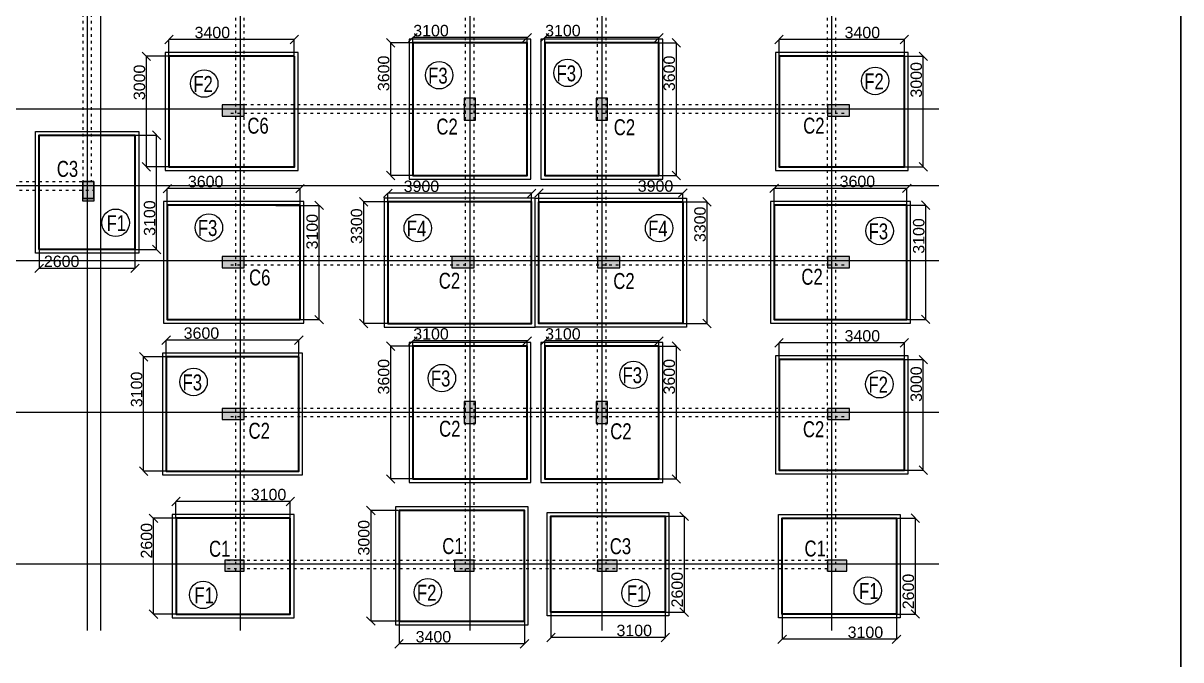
# Model space of a CAD drawing. Header units: inches. Extents: x 719368 to 9005052, y -3573818 to 446967.
# Drawn here: x 4516141 to 4547536, y -1799925 to -1782651 of the extents above; entities that cross this region are included whole.
import ezdxf

# ---------------------------------------------------------------- set-up
doc = ezdxf.new("R2010")
doc.units = ezdxf.units.IN
doc.header["$LTSCALE"] = 20
doc.header["$MEASUREMENT"] = 0
doc.header["$PDMODE"] = 3
doc.linetypes.add('ACAD_ISO03W100', pattern=[30, 12, -18])
doc.linetypes.add('CENTER', pattern=[2, 1.25, -0.25, 0.25, -0.25])
doc.layers.get('Defpoints').update_dxf_attribs({"lineweight": 25})
for name, color, linetype, lineweight in [('COL.FILL', 6, 'Continuous', 20), ('COLUMN', 2, 'Continuous', 25), ('DIM', 7, 'Continuous', 13), ('FOOTING', 73, 'Continuous', 30), ('FORMET', 4, 'Continuous', 25), ('GRID', 202, 'CENTER', 5), ('HACHE', 6, 'Continuous', 9), ('hatch', 6, 'Continuous', 0), ('HIDDEN', 181, 'ACAD_ISO03W100', 18), ('STAIR', 4, 'Continuous', 25), ('WALL', 1, 'Continuous', 18)]:
    doc.layers.add(name, color=color, linetype=linetype, lineweight=lineweight)
doc.styles.add('BOLD', font='arial.ttf')
doc.styles.add('DIM SUMBI', font='arial.ttf')
doc.dimstyles.new('PL1', dxfattribs={"dimtxt": 275, "dimasz": 230, "dimexe": 0.18, "dimexo": 12, "dimgap": 30, "dimtad": 1, "dimjust": 1, "dimdec": 0, "dimzin": 0, "dimdsep": 46, "dimtxsty": 'BOLD', "dimblk": 'OBLIQUE', "dimcen": 0.09, "dimclrd": 256, "dimclre": 256, "dimadec": 0, "dimazin": 0, "dimtfac": 1, "dimtdec": 0, "dimtofl": 0, "dimtmove": 0, "dimatfit": 3, "dimfxl": 0, "dimtolj": 1, "dimtzin": 0, "dimlwd": -1, "dimlwe": -1, "dimarcsym": 0})

# ---------------------------------------------------------------- blocks, each defined once
blk = doc.blocks.new('COLUMN 546')
at = {"layer": 'hatch'}
h = blk.add_hatch(color=0, dxfattribs=at)
h.dxf.hatch_style = 1
h.paths.add_polyline_path([(-0.035, 0), (0.265, 0), (0.265, 0.46), (-0.035, 0.46)])
at = {"layer": 'COLUMN'}
for p, q in [((0.265, 0.46), (-0.035, 0.46)), ((-0.035, 0.46), (-0.035, 0)), ((0.265, 0), (0.265, 0.46)), ((-0.035, 0), (0.265, 0))]:
    blk.add_line(p, q, dxfattribs=at)
blk = doc.blocks.new('_Oblique')
at = {"layer": 'STAIR', "color": 0, "lineweight": -2}
blk.add_line((-0.5, -0.5), (0.5, 0.5), dxfattribs=at)
blk = doc.blocks.new('*D391')
at = {"layer": 'Defpoints', "color": 0, "transparency": 16777216}
for p in [(4518805, -1785692), (4519760, -1785692), (4518856, -1788792)]:
    blk.add_point(p, dxfattribs=at)
at = {"layer": 'DIM', "transparency": 16777216}
for p, q in [((4518817, -1785692), (4519761, -1785692)), ((4519760, -1788792), (4519760, -1785692)), ((4518868, -1788792), (4519761, -1788792))]:
    blk.add_line(p, q, dxfattribs=at)
at = {"layer": 'DIM', "transparency": 16777216, "xscale": 230, "yscale": 230, "zscale": 230}
for p, rotation in [((4519760, -1785692), 90), ((4519760, -1788792), 270)]:
    blk.add_blockref('_Oblique', p, dxfattribs=dict(at, rotation=rotation))
at = {"layer": 'DIM', "color": 0, "transparency": 16777216, "insert": (4519572, -1787941), "char_height": 310, "attachment_point": 5, "rotation": 90, "style": 'BOLD'}
blk.add_mtext('\\A1;3100', dxfattribs=at)
blk = doc.blocks.new('*D392')
at = {"layer": 'Defpoints', "color": 0, "transparency": 16777216}
for p in [(4519174, -1788546), (4516574, -1788554), (4516574, -1789304)]:
    blk.add_point(p, dxfattribs=at)
at = {"layer": 'DIM', "transparency": 16777216}
for p, q in [((4516574, -1788566), (4516574, -1789304)), ((4519174, -1788558), (4519174, -1789304)), ((4519174, -1789304), (4516574, -1789304))]:
    blk.add_line(p, q, dxfattribs=at)
at = {"layer": 'DIM', "transparency": 16777216, "xscale": 230, "yscale": 230, "zscale": 230, "rotation": 180}
blk.add_blockref('_Oblique', (4516574, -1789304), dxfattribs=at)
at = {"layer": 'DIM', "transparency": 16777216, "xscale": 230, "yscale": 230, "zscale": 230}
blk.add_blockref('_Oblique', (4519174, -1789304), dxfattribs=at)
at = {"layer": 'DIM', "color": 0, "transparency": 16777216, "insert": (4517185, -1789115), "char_height": 310, "attachment_point": 5, "style": 'BOLD'}
blk.add_mtext('\\A1;2600', dxfattribs=at)
blk = doc.blocks.new('*D483')
at = {"layer": 'Defpoints', "color": 0, "transparency": 16777216}
for p in [(4536639, -1783095), (4536639, -1783549), (4540039, -1783549)]:
    blk.add_point(p, dxfattribs=at)
at = {"layer": 'DIM', "transparency": 16777216}
for p, q in [((4536639, -1783537), (4536639, -1783095)), ((4540039, -1783095), (4536639, -1783095)), ((4540039, -1783537), (4540039, -1783095))]:
    blk.add_line(p, q, dxfattribs=at)
at = {"layer": 'DIM', "transparency": 16777216, "xscale": 230, "yscale": 230, "zscale": 230, "rotation": 180}
blk.add_blockref('_Oblique', (4536639, -1783095), dxfattribs=at)
at = {"layer": 'DIM', "transparency": 16777216, "xscale": 230, "yscale": 230, "zscale": 230}
blk.add_blockref('_Oblique', (4540039, -1783095), dxfattribs=at)
at = {"layer": 'DIM', "color": 0, "transparency": 16777216, "insert": (4538898, -1782907), "char_height": 310, "attachment_point": 5, "style": 'BOLD'}
blk.add_mtext('\\A1;3400', dxfattribs=at)
blk = doc.blocks.new('*D484')
at = {"layer": 'Defpoints', "color": 0, "transparency": 16777216}
for p in [(4539801, -1783549), (4540551, -1783549), (4539793, -1786549)]:
    blk.add_point(p, dxfattribs=at)
at = {"layer": 'DIM', "transparency": 16777216}
for p, q in [((4539813, -1783549), (4540551, -1783549)), ((4540551, -1786549), (4540551, -1783549)), ((4539805, -1786549), (4540551, -1786549))]:
    blk.add_line(p, q, dxfattribs=at)
at = {"layer": 'DIM', "transparency": 16777216, "xscale": 230, "yscale": 230, "zscale": 230}
for p, rotation in [((4540551, -1783549), 90), ((4540551, -1786549), 270)]:
    blk.add_blockref('_Oblique', p, dxfattribs=dict(at, rotation=rotation))
at = {"layer": 'DIM', "color": 0, "transparency": 16777216, "insert": (4540362, -1784189), "char_height": 310, "attachment_point": 5, "rotation": 90, "style": 'BOLD'}
blk.add_mtext('\\A1;3000', dxfattribs=at)
blk = doc.blocks.new('*D485')
at = {"layer": 'Defpoints', "color": 0, "transparency": 16777216}
for p in [(4532806, -1783186), (4533107, -1786786), (4533853, -1786786)]:
    blk.add_point(p, dxfattribs=at)
at = {"layer": 'DIM', "transparency": 16777216}
for p, q in [((4532818, -1783186), (4533853, -1783186)), ((4533853, -1783186), (4533853, -1786786)), ((4533119, -1786786), (4533853, -1786786))]:
    blk.add_line(p, q, dxfattribs=at)
at = {"layer": 'DIM', "transparency": 16777216, "xscale": 230, "yscale": 230, "zscale": 230}
for p, rotation in [((4533853, -1783186), 90), ((4533853, -1786786), 270)]:
    blk.add_blockref('_Oblique', p, dxfattribs=dict(at, rotation=rotation))
at = {"layer": 'DIM', "color": 0, "transparency": 16777216, "insert": (4533664, -1784014), "char_height": 310, "attachment_point": 5, "rotation": 90, "style": 'BOLD'}
blk.add_mtext('\\A1;3600', dxfattribs=at)
blk = doc.blocks.new('*D486')
at = {"layer": 'Defpoints', "color": 0, "transparency": 16777216}
for p in [(4530284, -1783043), (4530284, -1783424), (4533384, -1783432)]:
    blk.add_point(p, dxfattribs=at)
at = {"layer": 'DIM', "transparency": 16777216}
for p, q in [((4530284, -1783412), (4530284, -1783043)), ((4533384, -1783043), (4530284, -1783043)), ((4533384, -1783420), (4533384, -1783043))]:
    blk.add_line(p, q, dxfattribs=at)
at = {"layer": 'DIM', "transparency": 16777216, "xscale": 230, "yscale": 230, "zscale": 230, "rotation": 180}
blk.add_blockref('_Oblique', (4530284, -1783043), dxfattribs=at)
at = {"layer": 'DIM', "transparency": 16777216, "xscale": 230, "yscale": 230, "zscale": 230}
blk.add_blockref('_Oblique', (4533384, -1783043), dxfattribs=at)
at = {"layer": 'DIM', "color": 0, "transparency": 16777216, "insert": (4530778, -1782855), "char_height": 310, "attachment_point": 5, "style": 'BOLD'}
blk.add_mtext('\\A1;3100', dxfattribs=at)
blk = doc.blocks.new('*D487')
at = {"layer": 'Defpoints', "color": 0, "transparency": 16777216}
for p in [(4526709, -1783186), (4526107, -1786786), (4526709, -1786786)]:
    blk.add_point(p, dxfattribs=at)
at = {"layer": 'DIM', "transparency": 16777216}
for p, q in [((4526697, -1783186), (4526107, -1783186)), ((4526107, -1783186), (4526107, -1786786)), ((4526697, -1786786), (4526107, -1786786))]:
    blk.add_line(p, q, dxfattribs=at)
at = {"layer": 'DIM', "transparency": 16777216, "xscale": 230, "yscale": 230, "zscale": 230}
for p, rotation in [((4526107, -1783186), 90), ((4526107, -1786786), 270)]:
    blk.add_blockref('_Oblique', p, dxfattribs=dict(at, rotation=rotation))
at = {"layer": 'DIM', "color": 0, "transparency": 16777216, "insert": (4525919, -1784014), "char_height": 310, "attachment_point": 5, "rotation": 90, "style": 'BOLD'}
blk.add_mtext('\\A1;3600', dxfattribs=at)
blk = doc.blocks.new('*D488')
at = {"layer": 'Defpoints', "color": 0, "transparency": 16777216}
for p in [(4526709, -1783043), (4526709, -1783424), (4529809, -1783432)]:
    blk.add_point(p, dxfattribs=at)
at = {"layer": 'DIM', "transparency": 16777216}
for p, q in [((4526709, -1783412), (4526709, -1783043)), ((4529809, -1783043), (4526709, -1783043)), ((4529809, -1783420), (4529809, -1783043))]:
    blk.add_line(p, q, dxfattribs=at)
at = {"layer": 'DIM', "transparency": 16777216, "xscale": 230, "yscale": 230, "zscale": 230, "rotation": 180}
blk.add_blockref('_Oblique', (4526709, -1783043), dxfattribs=at)
at = {"layer": 'DIM', "transparency": 16777216, "xscale": 230, "yscale": 230, "zscale": 230}
blk.add_blockref('_Oblique', (4529809, -1783043), dxfattribs=at)
at = {"layer": 'DIM', "color": 0, "transparency": 16777216, "insert": (4527202, -1782855), "char_height": 310, "attachment_point": 5, "style": 'BOLD'}
blk.add_mtext('\\A1;3100', dxfattribs=at)
blk = doc.blocks.new('*D489')
at = {"layer": 'Defpoints', "color": 0, "transparency": 16777216}
for p in [(4520095, -1783095), (4520095, -1783549), (4523495, -1783549)]:
    blk.add_point(p, dxfattribs=at)
at = {"layer": 'DIM', "transparency": 16777216}
for p, q in [((4520095, -1783537), (4520095, -1783095)), ((4523495, -1783095), (4520095, -1783095)), ((4523495, -1783537), (4523495, -1783095))]:
    blk.add_line(p, q, dxfattribs=at)
at = {"layer": 'DIM', "transparency": 16777216, "xscale": 230, "yscale": 230, "zscale": 230, "rotation": 180}
blk.add_blockref('_Oblique', (4520095, -1783095), dxfattribs=at)
at = {"layer": 'DIM', "transparency": 16777216, "xscale": 230, "yscale": 230, "zscale": 230}
blk.add_blockref('_Oblique', (4523495, -1783095), dxfattribs=at)
at = {"layer": 'DIM', "color": 0, "transparency": 16777216, "insert": (4521271, -1782907), "char_height": 310, "attachment_point": 5, "style": 'BOLD'}
blk.add_mtext('\\A1;3400', dxfattribs=at)
blk = doc.blocks.new('*D490')
at = {"layer": 'Defpoints', "color": 0, "transparency": 16777216}
for p in [(4519483, -1783549), (4520896, -1783549), (4520510, -1786549)]:
    blk.add_point(p, dxfattribs=at)
at = {"layer": 'DIM', "transparency": 16777216}
for p, q in [((4520884, -1783549), (4519483, -1783549)), ((4519483, -1786549), (4519483, -1783549)), ((4520498, -1786549), (4519483, -1786549))]:
    blk.add_line(p, q, dxfattribs=at)
at = {"layer": 'DIM', "transparency": 16777216, "xscale": 230, "yscale": 230, "zscale": 230}
for p, rotation in [((4519483, -1783549), 90), ((4519483, -1786549), 270)]:
    blk.add_blockref('_Oblique', p, dxfattribs=dict(at, rotation=rotation))
at = {"layer": 'DIM', "color": 0, "transparency": 16777216, "insert": (4519295, -1784259), "char_height": 310, "attachment_point": 5, "rotation": 90, "style": 'BOLD'}
blk.add_mtext('\\A1;3000', dxfattribs=at)
blk = doc.blocks.new('*D491')
at = {"layer": 'Defpoints', "color": 0, "transparency": 16777216}
for p in [(4536506, -1787134), (4536506, -1787588), (4540106, -1787588)]:
    blk.add_point(p, dxfattribs=at)
at = {"layer": 'DIM', "transparency": 16777216}
for p, q in [((4536506, -1787576), (4536506, -1787134)), ((4540106, -1787134), (4536506, -1787134)), ((4540106, -1787576), (4540106, -1787134))]:
    blk.add_line(p, q, dxfattribs=at)
at = {"layer": 'DIM', "transparency": 16777216, "xscale": 230, "yscale": 230, "zscale": 230, "rotation": 180}
blk.add_blockref('_Oblique', (4536506, -1787134), dxfattribs=at)
at = {"layer": 'DIM', "transparency": 16777216, "xscale": 230, "yscale": 230, "zscale": 230}
blk.add_blockref('_Oblique', (4540106, -1787134), dxfattribs=at)
at = {"layer": 'DIM', "color": 0, "transparency": 16777216, "insert": (4538764, -1786946), "char_height": 310, "attachment_point": 5, "style": 'BOLD'}
blk.add_mtext('\\A1;3600', dxfattribs=at)
blk = doc.blocks.new('*D492')
at = {"layer": 'Defpoints', "color": 0, "transparency": 16777216}
for p in [(4539868, -1787588), (4540617, -1787588), (4539860, -1790688)]:
    blk.add_point(p, dxfattribs=at)
at = {"layer": 'DIM', "transparency": 16777216}
for p, q in [((4539880, -1787588), (4540617, -1787588)), ((4540617, -1790688), (4540617, -1787588)), ((4539872, -1790688), (4540617, -1790688))]:
    blk.add_line(p, q, dxfattribs=at)
at = {"layer": 'DIM', "transparency": 16777216, "xscale": 230, "yscale": 230, "zscale": 230}
for p, rotation in [((4540617, -1787588), 90), ((4540617, -1790688), 270)]:
    blk.add_blockref('_Oblique', p, dxfattribs=dict(at, rotation=rotation))
at = {"layer": 'DIM', "color": 0, "transparency": 16777216, "insert": (4540429, -1788425), "char_height": 310, "attachment_point": 5, "rotation": 90, "style": 'BOLD'}
blk.add_mtext('\\A1;3100', dxfattribs=at)
blk = doc.blocks.new('*D493')
at = {"layer": 'Defpoints', "color": 0, "transparency": 16777216}
for p in [(4534029, -1787260), (4530129, -1787745), (4534029, -1787738)]:
    blk.add_point(p, dxfattribs=at)
at = {"layer": 'DIM', "transparency": 16777216}
for p, q in [((4530129, -1787733), (4530129, -1787260)), ((4530129, -1787260), (4534029, -1787260)), ((4534029, -1787726), (4534029, -1787260))]:
    blk.add_line(p, q, dxfattribs=at)
at = {"layer": 'DIM', "transparency": 16777216, "xscale": 230, "yscale": 230, "zscale": 230, "rotation": 180}
blk.add_blockref('_Oblique', (4530129, -1787260), dxfattribs=at)
at = {"layer": 'DIM', "transparency": 16777216, "xscale": 230, "yscale": 230, "zscale": 230}
blk.add_blockref('_Oblique', (4534029, -1787260), dxfattribs=at)
at = {"layer": 'DIM', "color": 0, "transparency": 16777216, "insert": (4533290, -1787072), "char_height": 310, "attachment_point": 5, "style": 'BOLD'}
blk.add_mtext('\\A1;3900', dxfattribs=at)
blk = doc.blocks.new('*D494')
at = {"layer": 'Defpoints', "color": 0, "transparency": 16777216}
for p in [(4533936, -1787499), (4534686, -1787499), (4533802, -1790799)]:
    blk.add_point(p, dxfattribs=at)
at = {"layer": 'DIM', "transparency": 16777216}
for p, q in [((4533948, -1787499), (4534686, -1787499)), ((4534686, -1790799), (4534686, -1787499)), ((4533814, -1790799), (4534686, -1790799))]:
    blk.add_line(p, q, dxfattribs=at)
at = {"layer": 'DIM', "transparency": 16777216, "xscale": 230, "yscale": 230, "zscale": 230}
for p, rotation in [((4534686, -1787499), 90), ((4534686, -1790799), 270)]:
    blk.add_blockref('_Oblique', p, dxfattribs=dict(at, rotation=rotation))
at = {"layer": 'DIM', "color": 0, "transparency": 16777216, "insert": (4534498, -1788110), "char_height": 310, "attachment_point": 5, "rotation": 90, "style": 'BOLD'}
blk.add_mtext('\\A1;3300', dxfattribs=at)
blk = doc.blocks.new('*D495')
at = {"layer": 'Defpoints', "color": 0, "transparency": 16777216}
for p in [(4526029, -1787499), (4525373, -1790799), (4526029, -1790799)]:
    blk.add_point(p, dxfattribs=at)
at = {"layer": 'DIM', "transparency": 16777216}
for p, q in [((4526017, -1787499), (4525373, -1787499)), ((4525373, -1787499), (4525373, -1790799)), ((4526017, -1790799), (4525373, -1790799))]:
    blk.add_line(p, q, dxfattribs=at)
at = {"layer": 'DIM', "transparency": 16777216, "xscale": 230, "yscale": 230, "zscale": 230}
for p, rotation in [((4525373, -1787499), 90), ((4525373, -1790799), 270)]:
    blk.add_blockref('_Oblique', p, dxfattribs=dict(at, rotation=rotation))
at = {"layer": 'DIM', "color": 0, "transparency": 16777216, "insert": (4525185, -1788159), "char_height": 310, "attachment_point": 5, "rotation": 90, "style": 'BOLD'}
blk.add_mtext('\\A1;3300', dxfattribs=at)
blk = doc.blocks.new('*D496')
at = {"layer": 'Defpoints', "color": 0, "transparency": 16777216}
for p in [(4526029, -1787267), (4526029, -1787738), (4529929, -1787745)]:
    blk.add_point(p, dxfattribs=at)
at = {"layer": 'DIM', "transparency": 16777216}
for p, q in [((4526029, -1787726), (4526029, -1787267)), ((4529929, -1787267), (4526029, -1787267)), ((4529929, -1787733), (4529929, -1787267))]:
    blk.add_line(p, q, dxfattribs=at)
at = {"layer": 'DIM', "transparency": 16777216, "xscale": 230, "yscale": 230, "zscale": 230, "rotation": 180}
blk.add_blockref('_Oblique', (4526029, -1787267), dxfattribs=at)
at = {"layer": 'DIM', "transparency": 16777216, "xscale": 230, "yscale": 230, "zscale": 230}
blk.add_blockref('_Oblique', (4529929, -1787267), dxfattribs=at)
at = {"layer": 'DIM', "color": 0, "transparency": 16777216, "insert": (4526942, -1787079), "char_height": 310, "attachment_point": 5, "style": 'BOLD'}
blk.add_mtext('\\A1;3900', dxfattribs=at)
blk = doc.blocks.new('*D497')
at = {"layer": 'Defpoints', "color": 0, "transparency": 16777216}
for p in [(4520050, -1787140), (4520050, -1787594), (4523650, -1787594)]:
    blk.add_point(p, dxfattribs=at)
at = {"layer": 'DIM', "transparency": 16777216}
for p, q in [((4520050, -1787582), (4520050, -1787139)), ((4523650, -1787140), (4520050, -1787140)), ((4523650, -1787582), (4523650, -1787139))]:
    blk.add_line(p, q, dxfattribs=at)
at = {"layer": 'DIM', "transparency": 16777216, "xscale": 230, "yscale": 230, "zscale": 230, "rotation": 180}
blk.add_blockref('_Oblique', (4520050, -1787140), dxfattribs=at)
at = {"layer": 'DIM', "transparency": 16777216, "xscale": 230, "yscale": 230, "zscale": 230}
blk.add_blockref('_Oblique', (4523650, -1787140), dxfattribs=at)
at = {"layer": 'DIM', "color": 0, "transparency": 16777216, "insert": (4521090, -1786951), "char_height": 310, "attachment_point": 5, "style": 'BOLD'}
blk.add_mtext('\\A1;3600', dxfattribs=at)
blk = doc.blocks.new('*D498')
at = {"layer": 'Defpoints', "color": 0, "transparency": 16777216}
for p in [(4522982, -1787594), (4524168, -1787594), (4523069, -1790694)]:
    blk.add_point(p, dxfattribs=at)
at = {"layer": 'DIM', "transparency": 16777216}
for p, q in [((4522994, -1787594), (4524169, -1787594)), ((4524168, -1790694), (4524168, -1787594)), ((4523081, -1790694), (4524169, -1790694))]:
    blk.add_line(p, q, dxfattribs=at)
at = {"layer": 'DIM', "transparency": 16777216, "xscale": 230, "yscale": 230, "zscale": 230}
for p, rotation in [((4524168, -1787594), 90), ((4524168, -1790694), 270)]:
    blk.add_blockref('_Oblique', p, dxfattribs=dict(at, rotation=rotation))
at = {"layer": 'DIM', "color": 0, "transparency": 16777216, "insert": (4523980, -1788309), "char_height": 310, "attachment_point": 5, "rotation": 90, "style": 'BOLD'}
blk.add_mtext('\\A1;3100', dxfattribs=at)
blk = doc.blocks.new('*D499')
at = {"layer": 'Defpoints', "color": 0, "transparency": 16777216}
for p in [(4536639, -1791325), (4536639, -1791779), (4540039, -1791779)]:
    blk.add_point(p, dxfattribs=at)
at = {"layer": 'DIM', "transparency": 16777216}
for p, q in [((4536639, -1791767), (4536639, -1791325)), ((4540039, -1791325), (4536639, -1791325)), ((4540039, -1791767), (4540039, -1791325))]:
    blk.add_line(p, q, dxfattribs=at)
at = {"layer": 'DIM', "transparency": 16777216, "xscale": 230, "yscale": 230, "zscale": 230, "rotation": 180}
blk.add_blockref('_Oblique', (4536639, -1791325), dxfattribs=at)
at = {"layer": 'DIM', "transparency": 16777216, "xscale": 230, "yscale": 230, "zscale": 230}
blk.add_blockref('_Oblique', (4540039, -1791325), dxfattribs=at)
at = {"layer": 'DIM', "color": 0, "transparency": 16777216, "insert": (4538898, -1791137), "char_height": 310, "attachment_point": 5, "style": 'BOLD'}
blk.add_mtext('\\A1;3400', dxfattribs=at)
blk = doc.blocks.new('*D500')
at = {"layer": 'Defpoints', "color": 0, "transparency": 16777216}
for p in [(4539801, -1791779), (4540551, -1791779), (4539793, -1794779)]:
    blk.add_point(p, dxfattribs=at)
at = {"layer": 'DIM', "transparency": 16777216}
for p, q in [((4539813, -1791779), (4540551, -1791779)), ((4540551, -1794779), (4540551, -1791779)), ((4539805, -1794779), (4540551, -1794779))]:
    blk.add_line(p, q, dxfattribs=at)
at = {"layer": 'DIM', "transparency": 16777216, "xscale": 230, "yscale": 230, "zscale": 230}
for p, rotation in [((4540551, -1791779), 90), ((4540551, -1794779), 270)]:
    blk.add_blockref('_Oblique', p, dxfattribs=dict(at, rotation=rotation))
at = {"layer": 'DIM', "color": 0, "transparency": 16777216, "insert": (4540362, -1792444), "char_height": 310, "attachment_point": 5, "rotation": 90, "style": 'BOLD'}
blk.add_mtext('\\A1;3000', dxfattribs=at)
blk = doc.blocks.new('*D501')
at = {"layer": 'Defpoints', "color": 0, "transparency": 16777216}
for p in [(4532806, -1791416), (4533107, -1795016), (4533853, -1795016)]:
    blk.add_point(p, dxfattribs=at)
at = {"layer": 'DIM', "transparency": 16777216}
for p, q in [((4532818, -1791416), (4533853, -1791416)), ((4533853, -1791416), (4533853, -1795016)), ((4533119, -1795016), (4533853, -1795016))]:
    blk.add_line(p, q, dxfattribs=at)
at = {"layer": 'DIM', "transparency": 16777216, "xscale": 230, "yscale": 230, "zscale": 230}
for p, rotation in [((4533853, -1791416), 90), ((4533853, -1795016), 270)]:
    blk.add_blockref('_Oblique', p, dxfattribs=dict(at, rotation=rotation))
at = {"layer": 'DIM', "color": 0, "transparency": 16777216, "insert": (4533664, -1792244), "char_height": 310, "attachment_point": 5, "rotation": 90, "style": 'BOLD'}
blk.add_mtext('\\A1;3600', dxfattribs=at)
blk = doc.blocks.new('*D502')
at = {"layer": 'Defpoints', "color": 0, "transparency": 16777216}
for p in [(4530284, -1791273), (4530284, -1791654), (4533384, -1791662)]:
    blk.add_point(p, dxfattribs=at)
at = {"layer": 'DIM', "transparency": 16777216}
for p, q in [((4530284, -1791642), (4530284, -1791273)), ((4533384, -1791273), (4530284, -1791273)), ((4533384, -1791650), (4533384, -1791273))]:
    blk.add_line(p, q, dxfattribs=at)
at = {"layer": 'DIM', "transparency": 16777216, "xscale": 230, "yscale": 230, "zscale": 230, "rotation": 180}
blk.add_blockref('_Oblique', (4530284, -1791273), dxfattribs=at)
at = {"layer": 'DIM', "transparency": 16777216, "xscale": 230, "yscale": 230, "zscale": 230}
blk.add_blockref('_Oblique', (4533384, -1791273), dxfattribs=at)
at = {"layer": 'DIM', "color": 0, "transparency": 16777216, "insert": (4530778, -1791085), "char_height": 310, "attachment_point": 5, "style": 'BOLD'}
blk.add_mtext('\\A1;3100', dxfattribs=at)
blk = doc.blocks.new('*D503')
at = {"layer": 'Defpoints', "color": 0, "transparency": 16777216}
for p in [(4526709, -1791416), (4526107, -1795016), (4526709, -1795016)]:
    blk.add_point(p, dxfattribs=at)
at = {"layer": 'DIM', "transparency": 16777216}
for p, q in [((4526697, -1791416), (4526107, -1791416)), ((4526107, -1791416), (4526107, -1795016)), ((4526697, -1795016), (4526107, -1795016))]:
    blk.add_line(p, q, dxfattribs=at)
at = {"layer": 'DIM', "transparency": 16777216, "xscale": 230, "yscale": 230, "zscale": 230}
for p, rotation in [((4526107, -1791416), 90), ((4526107, -1795016), 270)]:
    blk.add_blockref('_Oblique', p, dxfattribs=dict(at, rotation=rotation))
at = {"layer": 'DIM', "color": 0, "transparency": 16777216, "insert": (4525919, -1792244), "char_height": 310, "attachment_point": 5, "rotation": 90, "style": 'BOLD'}
blk.add_mtext('\\A1;3600', dxfattribs=at)
blk = doc.blocks.new('*D504')
at = {"layer": 'Defpoints', "color": 0, "transparency": 16777216}
for p in [(4526709, -1791273), (4526709, -1791654), (4529809, -1791662)]:
    blk.add_point(p, dxfattribs=at)
at = {"layer": 'DIM', "transparency": 16777216}
for p, q in [((4526709, -1791642), (4526709, -1791273)), ((4529809, -1791273), (4526709, -1791273)), ((4529809, -1791650), (4529809, -1791273))]:
    blk.add_line(p, q, dxfattribs=at)
at = {"layer": 'DIM', "transparency": 16777216, "xscale": 230, "yscale": 230, "zscale": 230, "rotation": 180}
blk.add_blockref('_Oblique', (4526709, -1791273), dxfattribs=at)
at = {"layer": 'DIM', "transparency": 16777216, "xscale": 230, "yscale": 230, "zscale": 230}
blk.add_blockref('_Oblique', (4529809, -1791273), dxfattribs=at)
at = {"layer": 'DIM', "color": 0, "transparency": 16777216, "insert": (4527202, -1791085), "char_height": 310, "attachment_point": 5, "style": 'BOLD'}
blk.add_mtext('\\A1;3100', dxfattribs=at)
blk = doc.blocks.new('*D553')
at = {"layer": 'Defpoints', "color": 0, "transparency": 16777216}
for p in [(4520018, -1791251), (4520018, -1791705), (4523618, -1791705)]:
    blk.add_point(p, dxfattribs=at)
at = {"layer": 'DIM', "transparency": 16777216}
for p, q in [((4520018, -1791693), (4520018, -1791250)), ((4523618, -1791251), (4520018, -1791251)), ((4523618, -1791693), (4523618, -1791250))]:
    blk.add_line(p, q, dxfattribs=at)
at = {"layer": 'DIM', "transparency": 16777216, "xscale": 230, "yscale": 230, "zscale": 230, "rotation": 180}
blk.add_blockref('_Oblique', (4520018, -1791251), dxfattribs=at)
at = {"layer": 'DIM', "transparency": 16777216, "xscale": 230, "yscale": 230, "zscale": 230}
blk.add_blockref('_Oblique', (4523618, -1791251), dxfattribs=at)
at = {"layer": 'DIM', "color": 0, "transparency": 16777216, "insert": (4520976, -1791062), "char_height": 310, "attachment_point": 5, "style": 'BOLD'}
blk.add_mtext('\\A1;3600', dxfattribs=at)
blk = doc.blocks.new('*D554')
at = {"layer": 'Defpoints', "color": 0, "transparency": 16777216}
for p in [(4519408, -1791705), (4520492, -1791705), (4520312, -1794805)]:
    blk.add_point(p, dxfattribs=at)
at = {"layer": 'DIM', "transparency": 16777216}
for p, q in [((4520480, -1791705), (4519408, -1791705)), ((4519408, -1794805), (4519408, -1791705)), ((4520300, -1794805), (4519408, -1794805))]:
    blk.add_line(p, q, dxfattribs=at)
at = {"layer": 'DIM', "transparency": 16777216, "xscale": 230, "yscale": 230, "zscale": 230}
for p, rotation in [((4519408, -1791705), 90), ((4519408, -1794805), 270)]:
    blk.add_blockref('_Oblique', p, dxfattribs=dict(at, rotation=rotation))
at = {"layer": 'DIM', "color": 0, "transparency": 16777216, "insert": (4519220, -1792588), "char_height": 310, "attachment_point": 5, "rotation": 90, "style": 'BOLD'}
blk.add_mtext('\\A1;3100', dxfattribs=at)
blk = doc.blocks.new('*D555')
at = {"layer": 'Defpoints', "color": 0, "transparency": 16777216}
for p in [(4536724, -1798681), (4539824, -1798681), (4536724, -1799367)]:
    blk.add_point(p, dxfattribs=at)
at = {"layer": 'DIM', "transparency": 16777216}
for p, q in [((4536724, -1798693), (4536724, -1799367)), ((4539824, -1798693), (4539824, -1799367)), ((4539824, -1799367), (4536724, -1799367))]:
    blk.add_line(p, q, dxfattribs=at)
at = {"layer": 'DIM', "transparency": 16777216, "xscale": 230, "yscale": 230, "zscale": 230, "rotation": 180}
blk.add_blockref('_Oblique', (4536724, -1799367), dxfattribs=at)
at = {"layer": 'DIM', "transparency": 16777216, "xscale": 230, "yscale": 230, "zscale": 230}
blk.add_blockref('_Oblique', (4539824, -1799367), dxfattribs=at)
at = {"layer": 'DIM', "color": 0, "transparency": 16777216, "insert": (4538982, -1799179), "char_height": 310, "attachment_point": 5, "style": 'BOLD'}
blk.add_mtext('\\A1;3100', dxfattribs=at)
blk = doc.blocks.new('*D556')
at = {"layer": 'Defpoints', "color": 0, "transparency": 16777216}
for p in [(4539578, -1796081), (4539585, -1798681), (4540335, -1798681)]:
    blk.add_point(p, dxfattribs=at)
at = {"layer": 'DIM', "transparency": 16777216}
for p, q in [((4539590, -1796081), (4540335, -1796081)), ((4540335, -1796081), (4540335, -1798681)), ((4539597, -1798681), (4540335, -1798681))]:
    blk.add_line(p, q, dxfattribs=at)
at = {"layer": 'DIM', "transparency": 16777216, "xscale": 230, "yscale": 230, "zscale": 230}
for p, rotation in [((4540335, -1796081), 90), ((4540335, -1798681), 270)]:
    blk.add_blockref('_Oblique', p, dxfattribs=dict(at, rotation=rotation))
at = {"layer": 'DIM', "color": 0, "transparency": 16777216, "insert": (4540147, -1798071), "char_height": 310, "attachment_point": 5, "rotation": 90, "style": 'BOLD'}
blk.add_mtext('\\A1;2600', dxfattribs=at)
blk = doc.blocks.new('*D557')
at = {"layer": 'Defpoints', "color": 0, "transparency": 16777216}
for p in [(4530455, -1798631), (4533555, -1798631), (4530455, -1799317)]:
    blk.add_point(p, dxfattribs=at)
at = {"layer": 'DIM', "transparency": 16777216}
for p, q in [((4530455, -1798643), (4530455, -1799317)), ((4533555, -1798643), (4533555, -1799317)), ((4533555, -1799317), (4530455, -1799317))]:
    blk.add_line(p, q, dxfattribs=at)
at = {"layer": 'DIM', "transparency": 16777216, "xscale": 230, "yscale": 230, "zscale": 230, "rotation": 180}
blk.add_blockref('_Oblique', (4530455, -1799317), dxfattribs=at)
at = {"layer": 'DIM', "transparency": 16777216, "xscale": 230, "yscale": 230, "zscale": 230}
blk.add_blockref('_Oblique', (4533555, -1799317), dxfattribs=at)
at = {"layer": 'DIM', "color": 0, "transparency": 16777216, "insert": (4532713, -1799129), "char_height": 310, "attachment_point": 5, "style": 'BOLD'}
blk.add_mtext('\\A1;3100', dxfattribs=at)
blk = doc.blocks.new('*D558')
at = {"layer": 'Defpoints', "color": 0, "transparency": 16777216}
for p in [(4533309, -1796031), (4533317, -1798631), (4534067, -1798631)]:
    blk.add_point(p, dxfattribs=at)
at = {"layer": 'DIM', "transparency": 16777216}
for p, q in [((4533321, -1796031), (4534067, -1796031)), ((4534067, -1796031), (4534067, -1798631)), ((4533329, -1798631), (4534067, -1798631))]:
    blk.add_line(p, q, dxfattribs=at)
at = {"layer": 'DIM', "transparency": 16777216, "xscale": 230, "yscale": 230, "zscale": 230}
for p, rotation in [((4534067, -1796031), 90), ((4534067, -1798631), 270)]:
    blk.add_blockref('_Oblique', p, dxfattribs=dict(at, rotation=rotation))
at = {"layer": 'DIM', "color": 0, "transparency": 16777216, "insert": (4533878, -1798021), "char_height": 310, "attachment_point": 5, "rotation": 90, "style": 'BOLD'}
blk.add_mtext('\\A1;2600', dxfattribs=at)
blk = doc.blocks.new('*D559')
at = {"layer": 'Defpoints', "color": 0, "transparency": 16777216}
for p in [(4520286, -1795630), (4520286, -1796084), (4523386, -1796084)]:
    blk.add_point(p, dxfattribs=at)
at = {"layer": 'DIM', "transparency": 16777216}
for p, q in [((4520286, -1796072), (4520286, -1795630)), ((4523386, -1795630), (4520286, -1795630)), ((4523386, -1796072), (4523386, -1795630))]:
    blk.add_line(p, q, dxfattribs=at)
at = {"layer": 'DIM', "transparency": 16777216, "xscale": 230, "yscale": 230, "zscale": 230, "rotation": 180}
blk.add_blockref('_Oblique', (4520286, -1795630), dxfattribs=at)
at = {"layer": 'DIM', "transparency": 16777216, "xscale": 230, "yscale": 230, "zscale": 230}
blk.add_blockref('_Oblique', (4523386, -1795630), dxfattribs=at)
at = {"layer": 'DIM', "color": 0, "transparency": 16777216, "insert": (4522796, -1795442), "char_height": 310, "attachment_point": 5, "style": 'BOLD'}
blk.add_mtext('\\A1;3100', dxfattribs=at)
blk = doc.blocks.new('*D560')
at = {"layer": 'Defpoints', "color": 0, "transparency": 16777216}
for p in [(4519677, -1796084), (4520761, -1796084), (4520580, -1798684)]:
    blk.add_point(p, dxfattribs=at)
at = {"layer": 'DIM', "transparency": 16777216}
for p, q in [((4520749, -1796084), (4519677, -1796084)), ((4519677, -1798684), (4519677, -1796084)), ((4520568, -1798684), (4519677, -1798684))]:
    blk.add_line(p, q, dxfattribs=at)
at = {"layer": 'DIM', "transparency": 16777216, "xscale": 230, "yscale": 230, "zscale": 230}
for p, rotation in [((4519677, -1796084), 90), ((4519677, -1798684), 270)]:
    blk.add_blockref('_Oblique', p, dxfattribs=dict(at, rotation=rotation))
at = {"layer": 'DIM', "color": 0, "transparency": 16777216, "insert": (4519489, -1796695), "char_height": 310, "attachment_point": 5, "rotation": 90, "style": 'BOLD'}
blk.add_mtext('\\A1;2600', dxfattribs=at)
blk = doc.blocks.new('*D561')
at = {"layer": 'Defpoints', "color": 0, "transparency": 16777216}
for p in [(4526335, -1795872), (4525568, -1798872), (4526335, -1798872)]:
    blk.add_point(p, dxfattribs=at)
at = {"layer": 'DIM', "transparency": 16777216}
for p, q in [((4526323, -1795872), (4525568, -1795872)), ((4525568, -1795872), (4525568, -1798872)), ((4526323, -1798872), (4525568, -1798872))]:
    blk.add_line(p, q, dxfattribs=at)
at = {"layer": 'DIM', "transparency": 16777216, "xscale": 230, "yscale": 230, "zscale": 230}
for p, rotation in [((4525568, -1795872), 90), ((4525568, -1798872), 270)]:
    blk.add_blockref('_Oblique', p, dxfattribs=dict(at, rotation=rotation))
at = {"layer": 'DIM', "color": 0, "transparency": 16777216, "insert": (4525380, -1796613), "char_height": 310, "attachment_point": 5, "rotation": 90, "style": 'BOLD'}
blk.add_mtext('\\A1;3000', dxfattribs=at)
blk = doc.blocks.new('*D562')
at = {"layer": 'Defpoints', "color": 0, "transparency": 16777216}
for p in [(4526335, -1798522), (4529735, -1798317), (4526335, -1799489)]:
    blk.add_point(p, dxfattribs=at)
at = {"layer": 'DIM', "transparency": 16777216}
for p, q in [((4526335, -1798534), (4526335, -1799489)), ((4529735, -1798329), (4529735, -1799489)), ((4529735, -1799489), (4526335, -1799489))]:
    blk.add_line(p, q, dxfattribs=at)
at = {"layer": 'DIM', "transparency": 16777216, "xscale": 230, "yscale": 230, "zscale": 230, "rotation": 180}
blk.add_blockref('_Oblique', (4526335, -1799489), dxfattribs=at)
at = {"layer": 'DIM', "transparency": 16777216, "xscale": 230, "yscale": 230, "zscale": 230}
blk.add_blockref('_Oblique', (4529735, -1799489), dxfattribs=at)
at = {"layer": 'DIM', "color": 0, "transparency": 16777216, "insert": (4527267, -1799300), "char_height": 310, "attachment_point": 5, "style": 'BOLD'}
blk.add_mtext('\\A1;3400', dxfattribs=at)

msp = doc.modelspace()

# ---------------------------------------------------------------- hatches: boundary and pattern name
at = {"layer": 'COL.FILL'}
for points in [[(4528404.2, -1785286.1), (4528104.2, -1785286.1), (4528104.2, -1784686.1), (4528404.2, -1784686.1)], [(4531984.2, -1785286.1), (4531684.2, -1785286.1), (4531684.2, -1784686.1), (4531984.2, -1784686.1)], [(4522139.2, -1784871.1), (4522139.2, -1785171.1), (4521539.2, -1785171.1), (4521539.2, -1784871.1)], [(4538549.2, -1784871.1), (4538549.2, -1785171.1), (4537949.2, -1785171.1), (4537949.2, -1784871.1)], [(4518059.2, -1786951.1), (4517759.2, -1786951.1), (4517759.2, -1787481.1), (4518059.2, -1787481.1)], [(4522139.2, -1788986.1), (4522139.2, -1789286.1), (4521539.2, -1789286.1), (4521539.2, -1788986.1)], [(4528369.2, -1788986.1), (4528369.2, -1789286.1), (4527769.2, -1789286.1), (4527769.2, -1788986.1)], [(4532319.2, -1788986.1), (4532319.2, -1789286.1), (4531719.2, -1789286.1), (4531719.2, -1788986.1)], [(4538549.2, -1788986.1), (4538549.2, -1789286.1), (4537949.2, -1789286.1), (4537949.2, -1788986.1)], [(4528404.2, -1793516.1), (4528104.2, -1793516.1), (4528104.2, -1792916.1), (4528404.2, -1792916.1)], [(4531984.2, -1793516.1), (4531684.2, -1793516.1), (4531684.2, -1792916.1), (4531984.2, -1792916.1)], [(4522139.2, -1793101.1), (4522139.2, -1793401.1), (4521539.2, -1793401.1), (4521539.2, -1793101.1)], [(4538549.2, -1793101.1), (4538549.2, -1793401.1), (4537949.2, -1793401.1), (4537949.2, -1793101.1)], [(4522139.2, -1797216.1), (4522139.2, -1797516.1), (4521609.2, -1797516.1), (4521609.2, -1797216.1)], [(4528369.2, -1797216.1), (4528369.2, -1797516.1), (4527839.2, -1797516.1), (4527839.2, -1797216.1)], [(4532249.2, -1797216.1), (4532249.2, -1797516.1), (4531719.2, -1797516.1), (4531719.2, -1797216.1)], [(4538479.2, -1797216.1), (4538479.2, -1797516.1), (4537949.2, -1797516.1), (4537949.2, -1797216.1)]]:
    msp.add_hatch(color=256, dxfattribs=at).paths.add_polyline_path(points)
at = {"layer": 'COLUMN'}
msp.add_hatch(color=256, dxfattribs=at).paths.add_polyline_path([(4517759.2, -1786951.1), (4518059.2, -1786951.1), (4518059.2, -1787411.1), (4517759.2, -1787411.1)])

# ---------------------------------------------------------------- linework, layer by layer
at = {"layer": 'COL.FILL'}
for points in [[(4528104.2, -1785286.1), (4528404.2, -1785286.1), (4528404.2, -1784686.1), (4528104.2, -1784686.1)], [(4531684.2, -1785286.1), (4531984.2, -1785286.1), (4531984.2, -1784686.1), (4531684.2, -1784686.1)], [(4522139.2, -1785171.1), (4522139.2, -1784871.1), (4521539.2, -1784871.1), (4521539.2, -1785171.1)], [(4538549.2, -1785171.1), (4538549.2, -1784871.1), (4537949.2, -1784871.1), (4537949.2, -1785171.1)], [(4517759.2, -1786951.1), (4518059.2, -1786951.1), (4518059.2, -1787481.1), (4517759.2, -1787481.1)], [(4522139.2, -1789286.1), (4522139.2, -1788986.1), (4521539.2, -1788986.1), (4521539.2, -1789286.1)], [(4528369.2, -1789286.1), (4528369.2, -1788986.1), (4527769.2, -1788986.1), (4527769.2, -1789286.1)], [(4532319.2, -1789286.1), (4532319.2, -1788986.1), (4531719.2, -1788986.1), (4531719.2, -1789286.1)], [(4538549.2, -1789286.1), (4538549.2, -1788986.1), (4537949.2, -1788986.1), (4537949.2, -1789286.1)], [(4528104.2, -1793516.1), (4528404.2, -1793516.1), (4528404.2, -1792916.1), (4528104.2, -1792916.1)], [(4531684.2, -1793516.1), (4531984.2, -1793516.1), (4531984.2, -1792916.1), (4531684.2, -1792916.1)], [(4522139.2, -1793401.1), (4522139.2, -1793101.1), (4521539.2, -1793101.1), (4521539.2, -1793401.1)], [(4538549.2, -1793401.1), (4538549.2, -1793101.1), (4537949.2, -1793101.1), (4537949.2, -1793401.1)], [(4522139.2, -1797516.1), (4522139.2, -1797216.1), (4521609.2, -1797216.1), (4521609.2, -1797516.1)], [(4528369.2, -1797516.1), (4528369.2, -1797216.1), (4527839.2, -1797216.1), (4527839.2, -1797516.1)], [(4532249.2, -1797516.1), (4532249.2, -1797216.1), (4531719.2, -1797216.1), (4531719.2, -1797516.1)], [(4538479.2, -1797516.1), (4538479.2, -1797216.1), (4537949.2, -1797216.1), (4537949.2, -1797516.1)]]:
    msp.add_lwpolyline(points, close=True, dxfattribs=at)
at = {"layer": 'COLUMN'}
msp.add_lwpolyline([(4518059.2, -1786951.1), (4517759.2, -1786951.1), (4517759.2, -1787411.1), (4518059.2, -1787411.1)], close=True, dxfattribs=at)
at = {"layer": 'DIM'}
for centre in [(4527423.4, -1784064.7), (4530905.2, -1784001.4), (4521051.2, -1784290.7), (4539246.3, -1784220.1), (4518650, -1788066.6), (4521177.6, -1788197.8), (4526842.7, -1788211.5), (4533387.5, -1788211.5), (4539367.3, -1788288.3), (4527496.4, -1792280.8), (4532693.6, -1792193.1), (4520763, -1792386.1), (4539360.5, -1792446.8), (4521022.3, -1798161.9), (4527114.9, -1798092.4), (4532750.3, -1798111.1), (4539045.9, -1798045.3)]:
    msp.add_circle(centre, 372.8, dxfattribs=at)
at = {"layer": 'FOOTING'}
for points in [[(4526708.6, -1783186.1), (4526708.6, -1786786.1), (4529808.6, -1786786.1), (4529808.6, -1783186.1)], [(4530284.2, -1783186.1), (4530284.2, -1786786.1), (4533384.2, -1786786.1), (4533384.2, -1783186.1)], [(4523495.5, -1783549.2), (4520095.5, -1783549.2), (4520095.5, -1786549.2), (4523495.5, -1786549.2)], [(4540039.4, -1783549.2), (4536639.4, -1783549.2), (4536639.4, -1786549.2), (4540039.4, -1786549.2)], [(4516574.2, -1788792.2), (4516574.2, -1785692.2), (4519174.2, -1785692.2), (4519174.2, -1788792.2)], [(4523649.7, -1787593.6), (4520049.7, -1787593.6), (4520049.7, -1790693.6), (4523649.7, -1790693.6)], [(4526029.3, -1787499.4), (4526029.3, -1790799.4), (4529929.3, -1790799.4), (4529929.3, -1787499.4)], [(4534029.3, -1787499.4), (4534029.3, -1790799.4), (4530129.3, -1790799.4), (4530129.3, -1787499.4)], [(4540105.8, -1787588), (4536505.8, -1787588), (4536505.8, -1790688), (4540105.8, -1790688)], [(4526708.6, -1791416.1), (4526708.6, -1795016.1), (4529808.6, -1795016.1), (4529808.6, -1791416.1)], [(4530284.2, -1791416.1), (4530284.2, -1795016.1), (4533384.2, -1795016.1), (4533384.2, -1791416.1)], [(4523617.8, -1791704.7), (4520017.8, -1791704.7), (4520017.8, -1794804.7), (4523617.8, -1794804.7)], [(4540039.4, -1791779.2), (4536639.4, -1791779.2), (4536639.4, -1794779.2), (4540039.4, -1794779.2)], [(4526335.5, -1795871.5), (4526335.5, -1798871.5), (4529735.5, -1798871.5), (4529735.5, -1795871.5)], [(4533555.1, -1798631.1), (4530455.1, -1798631.1), (4530455.1, -1796031.1), (4533555.1, -1796031.1)], [(4539823.7, -1798681), (4536723.7, -1798681), (4536723.7, -1796081), (4539823.7, -1796081)], [(4523386.2, -1796084.4), (4520286.2, -1796084.4), (4520286.2, -1798684.4), (4523386.2, -1798684.4)]]:
    msp.add_lwpolyline(points, close=True, dxfattribs=at)
at = {"layer": 'FORMET'}
msp.add_line((4547535.8, -1746382.4), (4547535.8, -1814751.9), dxfattribs=at)
at = {"layer": 'GRID', "lineweight": 18, "ltscale": 0.05}
for p, q in [((4522024.2, -1750326.2), (4522024.2, -1799128.2)), ((4528254.2, -1750326.2), (4528254.2, -1799128.2)), ((4531834.2, -1750326.2), (4531834.2, -1799128.2)), ((4538064.2, -1750326.2), (4538064.2, -1799128.2)), ((4517874.2, -1752033.1), (4517874.2, -1799128.2)), ((4518236.2, -1752022.4), (4518236.2, -1799128.2)), ((4540972, -1784986.1), (4468546.8, -1784986.1)), ((4540972, -1787066.1), (4468546.8, -1787066.1)), ((4540972, -1789101.1), (4468546.8, -1789101.1)), ((4540972, -1793216.1), (4468546.8, -1793216.1)), ((4540972, -1797331.1), (4468546.8, -1797331.1))]:
    msp.add_line(p, q, dxfattribs=at)
at = {"layer": 'HACHE'}
for points in [[(4526608.6, -1783086.1), (4526608.6, -1786886.1), (4529908.6, -1786886.1), (4529908.6, -1783086.1)], [(4530184.2, -1783086.1), (4530184.2, -1786886.1), (4533484.2, -1786886.1), (4533484.2, -1783086.1)], [(4523595.5, -1783449.2), (4519995.5, -1783449.2), (4519995.5, -1786649.2), (4523595.5, -1786649.2)], [(4540139.4, -1783449.2), (4536539.4, -1783449.2), (4536539.4, -1786649.2), (4540139.4, -1786649.2)], [(4516474.2, -1788892.2), (4516474.2, -1785592.2), (4519274.2, -1785592.2), (4519274.2, -1788892.2)], [(4523749.7, -1787493.6), (4519949.7, -1787493.6), (4519949.7, -1790793.6), (4523749.7, -1790793.6)], [(4525929.3, -1787399.4), (4525929.3, -1790899.4), (4530029.3, -1790899.4), (4530029.3, -1787399.4)], [(4534129.3, -1787399.4), (4534129.3, -1790899.4), (4530029.3, -1790899.4), (4530029.3, -1787399.4)], [(4540205.8, -1787488), (4536405.8, -1787488), (4536405.8, -1790788), (4540205.8, -1790788)], [(4526608.6, -1791316.1), (4526608.6, -1795116.1), (4529908.6, -1795116.1), (4529908.6, -1791316.1)], [(4530184.2, -1791316.1), (4530184.2, -1795116.1), (4533484.2, -1795116.1), (4533484.2, -1791316.1)], [(4523717.8, -1791604.7), (4519917.8, -1791604.7), (4519917.8, -1794904.7), (4523717.8, -1794904.7)], [(4540139.4, -1791679.2), (4536539.4, -1791679.2), (4536539.4, -1794879.2), (4540139.4, -1794879.2)], [(4523486.2, -1795984.4), (4520186.2, -1795984.4), (4520186.2, -1798784.4), (4523486.2, -1798784.4)], [(4526235.5, -1795771.5), (4526235.5, -1798971.5), (4529835.5, -1798971.5), (4529835.5, -1795771.5)], [(4533655.1, -1798731.1), (4530355.1, -1798731.1), (4530355.1, -1795931.1), (4533655.1, -1795931.1)], [(4539923.7, -1798781), (4536623.7, -1798781), (4536623.7, -1795981), (4539923.7, -1795981)]]:
    msp.add_lwpolyline(points, close=True, dxfattribs=at)
at = {"layer": 'HIDDEN', "linetype": 'ACAD_ISO03W100', "ltscale": 0.3}
for p, q in [((4528139.2, -1797516.1), (4528139.2, -1755669.1)), ((4531719.2, -1797516.1), (4531719.2, -1755669.1)), ((4531949.2, -1797516.1), (4531949.2, -1755669.1)), ((4521909.2, -1797516.1), (4521909.2, -1755961.1)), ((4522139.2, -1797516.1), (4522139.2, -1755961.1)), ((4537949.2, -1797516.1), (4537949.2, -1755961.1)), ((4538179.2, -1797516.1), (4538179.2, -1755961.1)), ((4517759.2, -1772331.1), (4517759.2, -1786951.1)), ((4517989.2, -1772331.1), (4517989.2, -1786951.1)), ((4538409.2, -1784871.1), (4521679.2, -1784871.1)), ((4538409.2, -1785101.1), (4521679.2, -1785101.1)), ((4492999.2, -1786951.1), (4518059.2, -1786951.1)), ((4492999.2, -1787181.1), (4518059.2, -1787181.1)), ((4538409.2, -1788986.1), (4521679.2, -1788986.1)), ((4538409.2, -1789216.1), (4521679.2, -1789216.1)), ((4538409.2, -1793101.1), (4521679.2, -1793101.1)), ((4538409.2, -1793331.1), (4521679.2, -1793331.1)), ((4521679.2, -1797216.1), (4537949.2, -1797216.1)), ((4521679.2, -1797446.1), (4537949.2, -1797446.1))]:
    msp.add_line(p, q, dxfattribs=at)
at = {"layer": 'HIDDEN', "ltscale": 0.3}
msp.add_line((4528369.2, -1797516.1), (4528369.2, -1755669.1), dxfattribs=at)

# ---------------------------------------------------------------- block references
at = {"layer": 'WALL', "color": 7, "extrusion": (0, 0, -1), "xscale": -1000, "yscale": 1000, "zscale": -1000, "rotation": 180}
msp.add_blockref('COLUMN 546', (-4518024.2, -1786951.1), dxfattribs=at)

# ---------------------------------------------------------------- texts
at = {"layer": 'DIM', "style": 'DIM SUMBI', "width": 0.75}
for s, p in [('F3', (4530606, -1784229)), ('F2', (4520755.3, -1784518.2)), ('F3', (4527124.1, -1784292.2)), ('F2', (4538950.4, -1784447.7)), ('C6', (4522221.7, -1785648.9)), ('C2', (4527348.6, -1785673.4)), ('C2', (4532157.8, -1785690.9)), ('C2', (4537295.1, -1785648.1)), ('C3', (4517054, -1786820.7)), ('F1', (4518403.8, -1788294.2)), ('F3', (4520878.4, -1788425.4)), ('F4', (4526544.8, -1788439.1)), ('F4', (4533089.6, -1788439.1)), ('F3', (4539068, -1788515.9)), ('C6', (4522267.2, -1789766.9)), ('C2', (4527413, -1789855.1)), ('C2', (4532144.7, -1789863)), ('C2', (4537245.4, -1789747.7)), ('F3', (4532394.4, -1792420.6)), ('F3', (4520463.7, -1792613.6)), ('F3', (4527197.2, -1792508.3)), ('F2', (4539064.6, -1792674.3)), ('C2', (4522254.1, -1793925.3)), ('C2', (4527420.8, -1793870.4)), ('C2', (4532062.4, -1793940)), ('C2', (4537286.9, -1793884)), ('C1', (4521182.4, -1797127.1)), ('C1', (4527506.9, -1797053.5)), ('C3', (4532049.5, -1797058.2)), ('C1', (4537329.9, -1797120.1)), ('F1', (4520785.7, -1798389.5)), ('F2', (4526819, -1798320)), ('F1', (4532513.7, -1798338.7)), ('F1', (4538809.2, -1798272.9))]:
    msp.add_text(s, height=432.43, dxfattribs=at).set_placement(p)

# ---------------------------------------------------------------- dimensions: what is measured, and where the dimension line sits
at = {"layer": 'DIM'}
for base, p1, p2, angle, picture, middle in [((4520095.5, -1783095.2), (4523495.5, -1783549.2), (4520095.5, -1783549.2), 180, '*D489', (4521271.3, -1783095.2)), ((4526708.6, -1783043.3), (4529808.6, -1783432.1), (4526708.6, -1783424.3), 0, '*D488', (4527202.1, -1783043.3)), ((4530284.2, -1783043.3), (4533384.2, -1783432.1), (4530284.2, -1783424.3), 0, '*D486', (4530777.6, -1783043.3)), ((4536639.4, -1783095.2), (4540039.4, -1783549.2), (4536639.4, -1783549.2), 180, '*D483', (4538897.6, -1783095.2)), ((4526107.1, -1786786.1), (4526708.6, -1783186.1), (4526708.6, -1786786.1), 270, '*D487', (4526107.1, -1784014.5)), ((4533852.6, -1786786.1), (4532805.9, -1783186.1), (4533106.7, -1786786.1), 270, '*D485', (4533852.6, -1784014.5)), ((4519483.3, -1783549.2), (4520509.6, -1786549.2), (4520896.5, -1783549.2), 270, '*D490', (4519483.3, -1784259.2)), ((4540550.9, -1783549.2), (4539793.4, -1786549.2), (4539801.2, -1783549.2), 270, '*D484', (4540550.9, -1784189.5)), ((4519760.4, -1785692.2), (4518856.2, -1788792.2), (4518805.2, -1785692.2), 90, '*D391', (4519760.4, -1787940.9)), ((4520049.7, -1787139.6), (4523649.7, -1787593.6), (4520049.7, -1787593.6), 180, '*D497', (4521090, -1787139.6)), ((4526029.3, -1787267.1), (4529929.3, -1787745.4), (4526029.3, -1787737.6), 0, '*D496', (4526942.1, -1787267.1)), ((4534029.3, -1787260.4), (4530129.3, -1787745.4), (4534029.3, -1787737.6), 180, '*D493', (4533290.3, -1787260.4)), ((4536505.8, -1787134), (4540105.8, -1787588), (4536505.8, -1787588), 180, '*D491', (4538764, -1787134)), ((4524168.3, -1787593.6), (4523069.1, -1790693.6), (4522982.2, -1787593.6), 270, '*D498', (4524168.3, -1788309)), ((4525373.1, -1790799.4), (4526029.3, -1787499.4), (4526029.3, -1790799.4), 270, '*D495', (4525373.1, -1788159.4)), ((4534686.1, -1787499.4), (4533802, -1790799.4), (4533936.5, -1787499.4), 270, '*D494', (4534686.1, -1788109.9)), ((4540617.3, -1787588), (4539859.8, -1790688), (4539867.6, -1787588), 270, '*D492', (4540617.3, -1788425.2)), ((4520017.8, -1791250.7), (4523617.8, -1791704.7), (4520017.8, -1791704.7), 180, '*D553', (4520976.4, -1791250.7)), ((4526708.6, -1791273.3), (4529808.6, -1791662.1), (4526708.6, -1791654.3), 0, '*D504', (4527202.1, -1791273.3)), ((4530284.2, -1791273.3), (4533384.2, -1791662.1), (4530284.2, -1791654.3), 0, '*D502', (4530777.6, -1791273.3)), ((4536639.4, -1791325.2), (4540039.4, -1791779.2), (4536639.4, -1791779.2), 180, '*D499', (4538897.6, -1791325.2)), ((4526107.1, -1795016.1), (4526708.6, -1791416.1), (4526708.6, -1795016.1), 270, '*D503', (4526107.1, -1792244.5)), ((4533852.6, -1795016.1), (4532805.9, -1791416.1), (4533106.7, -1795016.1), 270, '*D501', (4533852.6, -1792244.5)), ((4519408.4, -1791704.7), (4520311.6, -1794804.7), (4520492.4, -1791704.7), 270, '*D554', (4519408.4, -1792588.3)), ((4540550.9, -1791779.2), (4539793.4, -1794779.2), (4539801.2, -1791779.2), 270, '*D500', (4540550.9, -1792444.5)), ((4520286.2, -1795630.4), (4523386.2, -1796084.4), (4520286.2, -1796084.4), 180, '*D559', (4522795.6, -1795630.4)), ((4525568.4, -1798871.5), (4526335.5, -1795871.5), (4526335.5, -1798871.5), 270, '*D561', (4525568.4, -1796613.3)), ((4519676.8, -1796084.4), (4520580.1, -1798684.4), (4520760.8, -1796084.4), 270, '*D560', (4519676.8, -1796694.9)), ((4534066.6, -1798631.1), (4533309.1, -1796031.1), (4533316.9, -1798631.1), 90, '*D558', (4534066.6, -1798020.6)), ((4540335.1, -1798681), (4539577.7, -1796081), (4539585.5, -1798681), 90, '*D556', (4540335.1, -1798070.5)), ((4526335.5, -1799488.9), (4529735.5, -1798316.8), (4526335.5, -1798521.9), 0, '*D562', (4527267.2, -1799488.9)), ((4530455.1, -1799317.1), (4533555.1, -1798631.1), (4530455.1, -1798631.1), 180, '*D557', (4532713.3, -1799317.1)), ((4536723.7, -1799367.1), (4539823.7, -1798681), (4536723.7, -1798681), 180, '*D555', (4538981.9, -1799367.1))]:
    dim = msp.add_linear_dim(base=base, p1=p1, p2=p2, angle=angle, dimstyle='PL1', override={"dimtxt": 310}, dxfattribs=at)
    dim.commit()
    dim.dimension.update_dxf_attribs({"geometry": picture, "text_midpoint": middle, "dimtype": 160})
dim = msp.add_linear_dim(base=(4516574.2, -1789303.7), p1=(4519174.2, -1788546.2), p2=(4516574.2, -1788554), dimstyle='PL1', override={"dimtxt": 310}, dxfattribs=at)
dim.commit()
dim.dimension.update_dxf_attribs({"geometry": '*D392', "text_midpoint": (4517184.7, -1789303.7), "dimtype": 160})

doc.saveas('drawing.dxf')
